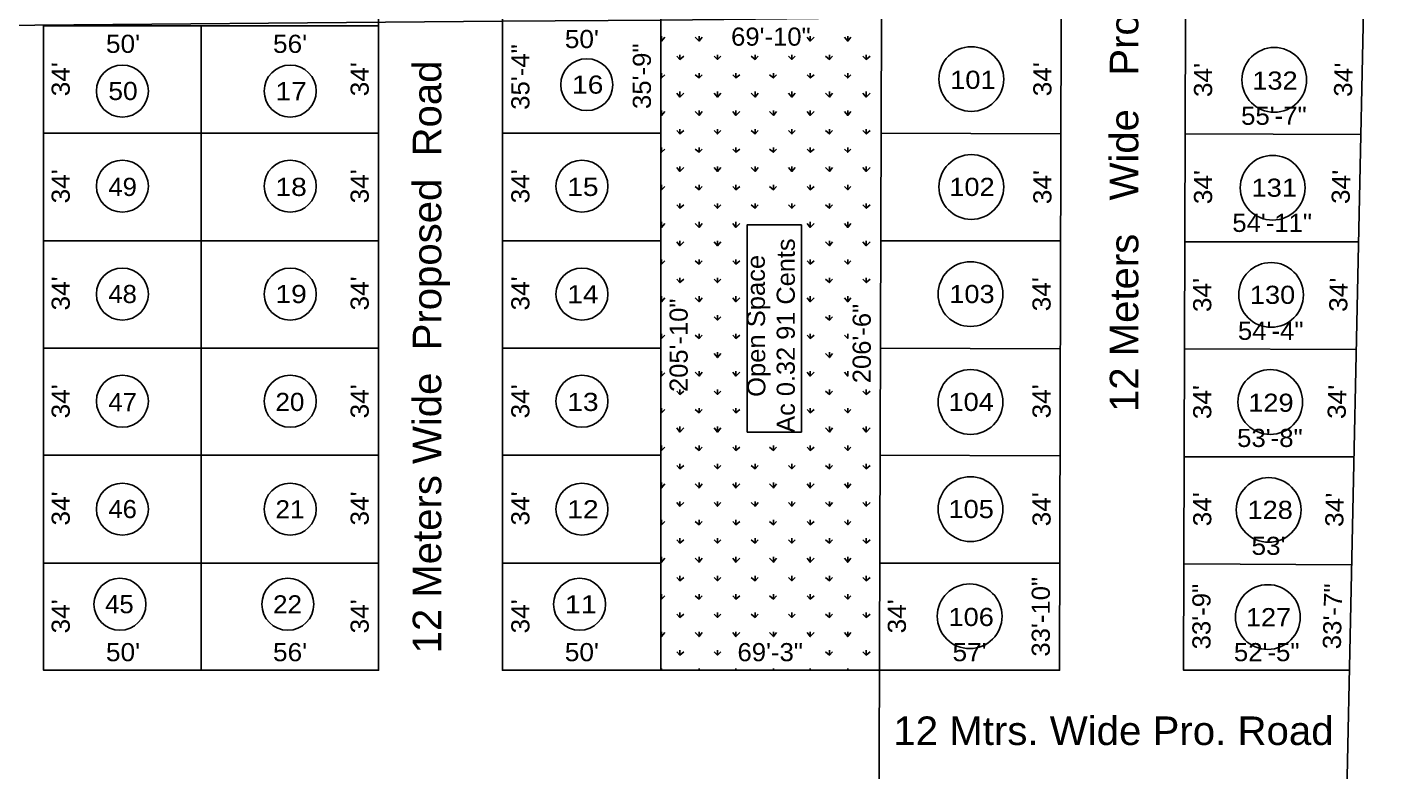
# Model space of a CAD drawing. Extents: x 23299 to 52876, y 1490 to 15920.
# Drawn here: x 34258 to 39400, y 9489 to 12323 of the extents above; entities that cross this region are included whole.
import ezdxf

# ---------------------------------------------------------------- set-up
doc = ezdxf.new("R2010")
doc.units = 0
doc.layers.add('PDF_GEOMERTRY', color=7, linetype='CONTINUOUS')
doc.layers.add('PDF_TEXT', color=7, linetype='CONTINUOUS')
doc.styles.add('PDF_ARIAL', font='')
doc.styles.get('PDF_ARIAL').set_extended_font_data('Arial')

msp = doc.modelspace()

# ---------------------------------------------------------------- linework, layer by layer
at = {"layer": 'PDF_GEOMERTRY', "color": 11}
msp.add_lwpolyline([(30521, 12582.5), (30447.9, 14680.4), (33249.1, 14695.6), (33261.3, 14765.6), (39399.6, 14832.6), (39159, 3506.1), (37484.4, 3466.5), (37511.8, 12357.2), (36671.4, 12348.1), (36068.6, 12345.1), (33989, 12326.8), (33989, 12616), (33845.9, 12616), (30521, 12582.5), (30530.1, 11955.3), (29653.2, 11931), (29653.2, 3901.9)], dxfattribs=at)
at = {"layer": 'PDF_GEOMERTRY'}
for points in [[(38203, 14820.5), (38190.8, 9872.7), (37502.7, 9872.7), (36068.6, 9872.7), (36068.6, 12345.1), (36068.6, 14796.1)], [(39293, 9872.7), (38662.7, 9872.7), (38677.9, 14826.5)], [(35596.6, 14790), (35596.6, 12339), (35596.6, 9872.7), (34320.9, 9872.7), (34320.9, 12326.8), (35596.6, 12326.8)], [(36068.6, 14436.8), (36671.4, 14436.8), (36671.4, 12348.1), (36671.4, 9872.7)], [(34920.7, 12326.8), (34920.7, 9872.7)], [(35596.6, 11918.8), (34320.9, 11918.8)], [(36671.4, 11918.8), (36068.6, 11918.8)], [(37508.8, 11918.8), (38196.9, 11915.7)], [(38668.8, 11915.7), (39338.7, 11912.7)], [(37000.3, 10780), (37000.3, 11568.6), (37207.3, 11568.6), (37207.3, 10780), (37000.3, 10780)], [(35596.6, 11507.7), (34320.9, 11507.7)], [(36671.4, 11507.7), (36068.6, 11507.7)], [(37508.8, 11507.7), (38193.8, 11507.7)], [(38668.8, 11504.7), (39329.5, 11504.7)], [(35596.6, 11099.7), (34320.9, 11099.7)], [(36671.4, 11099.7), (36068.6, 11099.7)], [(37505.7, 11099.7), (38193.8, 11096.7)], [(38665.8, 11096.7), (39320.4, 11093.7)], [(35596.6, 10691.7), (34320.9, 10691.7)], [(36671.4, 10691.7), (36068.6, 10691.7)], [(37505.7, 10691.7), (38190.8, 10688.7)], [(38665.8, 10685.7), (39311.3, 10685.7)], [(35596.6, 10280.7), (34320.9, 10280.7)], [(36671.4, 10280.7), (36068.6, 10280.7)], [(37505.7, 10280.7), (38190.8, 10280.7)], [(38665.8, 10277.7), (39302.1, 10274.6)]]:
    msp.add_lwpolyline(points, dxfattribs=at)
at = {"layer": 'PDF_GEOMERTRY', "color": 3}
for points in [[(36674.5, 12268.9), (36671.4, 12275)], [(36686.7, 12284.2), (36674.5, 12268.9), (36674.5, 12287.2)], [(36817.6, 12268.9), (36802.4, 12284.2)], [(36829.8, 12284.2), (36817.6, 12268.9), (36817.6, 12287.2)], [(36951.6, 12275), (36945.5, 12284.2)], [(37240.8, 12268.9), (37228.6, 12284.2)], [(37256, 12284.2), (37240.8, 12268.9), (37240.8, 12287.2)], [(37383.9, 12268.9), (37371.7, 12284.2)], [(37396.1, 12284.2), (37383.9, 12268.9), (37383.9, 12287.2)], [(36744.5, 12198.9), (36732.3, 12211.1)], [(36759.7, 12211.1), (36744.5, 12198.9), (36744.5, 12217.2)], [(36887.6, 12198.9), (36875.4, 12211.1)], [(36899.8, 12211.1), (36887.6, 12198.9), (36887.6, 12217.2)], [(37030.7, 12198.9), (37015.5, 12211.1)], [(37042.9, 12211.1), (37030.7, 12198.9), (37030.7, 12217.2)], [(37170.8, 12198.9), (37158.6, 12211.1)], [(37183, 12211.1), (37170.8, 12198.9), (37170.8, 12217.2)], [(37313.9, 12198.9), (37298.7, 12211.1)], [(37326.1, 12211.1), (37313.9, 12198.9), (37313.9, 12217.2)], [(37453.9, 12198.9), (37441.8, 12211.1)], [(37469.2, 12211.1), (37453.9, 12198.9), (37453.9, 12217.2)], [(36686.7, 12141.1), (36674.5, 12128.9), (36674.5, 12147.1)], [(36817.6, 12128.9), (36802.4, 12141.1)], [(36829.8, 12141.1), (36817.6, 12128.9), (36817.6, 12147.1)], [(36957.6, 12128.9), (36945.5, 12141.1)], [(36972.9, 12141.1), (36957.6, 12128.9), (36957.6, 12147.1)], [(37100.8, 12128.9), (37085.5, 12141.1)], [(37112.9, 12141.1), (37100.8, 12128.9), (37100.8, 12147.1)], [(37240.8, 12128.9), (37228.6, 12141.1)], [(37256, 12141.1), (37240.8, 12128.9), (37240.8, 12147.1)], [(37383.9, 12128.9), (37371.7, 12141.1)], [(37396.1, 12141.1), (37383.9, 12128.9), (37383.9, 12147.1)], [(36674.5, 12128.9), (36671.4, 12131.9)], [(36744.5, 12055.8), (36732.3, 12071)], [(36759.7, 12071), (36744.5, 12055.8), (36744.5, 12077.1)], [(36887.6, 12055.8), (36875.4, 12071)], [(36899.8, 12071), (36887.6, 12055.8), (36887.6, 12077.1)], [(37030.7, 12055.8), (37015.5, 12071)], [(37042.9, 12071), (37030.7, 12055.8), (37030.7, 12077.1)], [(37170.8, 12055.8), (37158.6, 12071)], [(37183, 12071), (37170.8, 12055.8), (37170.8, 12077.1)], [(37313.9, 12055.8), (37298.7, 12071)], [(37326.1, 12071), (37313.9, 12055.8), (37313.9, 12077.1)], [(37453.9, 12055.8), (37441.8, 12071)], [(37469.2, 12071), (37453.9, 12055.8), (37453.9, 12077.1)], [(36674.5, 11985.8), (36671.4, 11991.9)], [(36686.7, 12001), (36674.5, 11985.8), (36674.5, 12004)], [(36817.6, 11985.8), (36802.4, 12001)], [(36829.8, 12001), (36817.6, 11985.8), (36817.6, 12004)], [(36957.6, 11985.8), (36945.5, 12001)], [(36972.9, 12001), (36957.6, 11985.8), (36957.6, 12004)], [(37100.8, 11985.8), (37085.5, 12001)], [(37112.9, 12001), (37100.8, 11985.8), (37100.8, 12004)], [(37240.8, 11985.8), (37228.6, 12001)], [(37256, 12001), (37240.8, 11985.8), (37240.8, 12004)], [(37383.9, 11985.8), (37371.7, 12001)], [(37396.1, 12001), (37383.9, 11985.8), (37383.9, 12004)], [(36759.7, 11927.9), (36744.5, 11915.7), (36744.5, 11934)], [(36899.8, 11927.9), (36887.6, 11915.7), (36887.6, 11934)], [(37042.9, 11927.9), (37030.7, 11915.7), (37030.7, 11934)], [(37183, 11927.9), (37170.8, 11915.7), (37170.8, 11934)], [(37326.1, 11927.9), (37313.9, 11915.7), (37313.9, 11934)], [(37469.2, 11927.9), (37453.9, 11915.7), (37453.9, 11934)], [(36744.5, 11915.7), (36732.3, 11927.9)], [(36887.6, 11915.7), (36875.4, 11927.9)], [(37030.7, 11915.7), (37015.5, 11927.9)], [(37170.8, 11915.7), (37158.6, 11927.9)], [(37313.9, 11915.7), (37298.7, 11927.9)], [(37453.9, 11915.7), (37441.8, 11927.9)], [(36674.5, 11845.7), (36671.4, 11848.8)], [(36686.7, 11857.9), (36674.5, 11845.7), (36674.5, 11864)], [(36817.6, 11845.7), (36802.4, 11857.9)], [(36829.8, 11857.9), (36817.6, 11845.7), (36817.6, 11864)], [(36957.6, 11845.7), (36945.5, 11857.9)], [(36972.9, 11857.9), (36957.6, 11845.7), (36957.6, 11864)], [(37100.8, 11845.7), (37085.5, 11857.9)], [(37112.9, 11857.9), (37100.8, 11845.7), (37100.8, 11864)], [(37240.8, 11845.7), (37228.6, 11857.9)], [(37256, 11857.9), (37240.8, 11845.7), (37240.8, 11864)], [(37383.9, 11845.7), (37371.7, 11857.9)], [(37396.1, 11857.9), (37383.9, 11845.7), (37383.9, 11864)], [(36744.5, 11772.6), (36732.3, 11787.9)], [(36759.7, 11787.9), (36744.5, 11772.6), (36744.5, 11790.9)], [(36887.6, 11772.6), (36875.4, 11787.9)], [(36899.8, 11787.9), (36887.6, 11772.6), (36887.6, 11790.9)], [(37030.7, 11772.6), (37015.5, 11787.9)], [(37042.9, 11787.9), (37030.7, 11772.6), (37030.7, 11790.9)], [(37170.8, 11772.6), (37158.6, 11787.9)], [(37183, 11787.9), (37170.8, 11772.6), (37170.8, 11790.9)], [(37313.9, 11772.6), (37298.7, 11787.9)], [(37326.1, 11787.9), (37313.9, 11772.6), (37313.9, 11790.9)], [(37453.9, 11772.6), (37441.8, 11787.9)], [(37469.2, 11787.9), (37453.9, 11772.6), (37453.9, 11790.9)], [(36674.5, 11702.6), (36671.4, 11705.7)], [(36686.7, 11714.8), (36674.5, 11702.6), (36674.5, 11720.9)], [(36817.6, 11702.6), (36802.4, 11714.8)], [(36829.8, 11714.8), (36817.6, 11702.6), (36817.6, 11720.9)], [(36957.6, 11702.6), (36945.5, 11714.8)], [(36972.9, 11714.8), (36957.6, 11702.6), (36957.6, 11720.9)], [(37100.8, 11702.6), (37085.5, 11714.8)], [(37112.9, 11714.8), (37100.8, 11702.6), (37100.8, 11720.9)], [(37240.8, 11702.6), (37228.6, 11714.8)], [(37256, 11714.8), (37240.8, 11702.6), (37240.8, 11720.9)], [(37383.9, 11702.6), (37371.7, 11714.8)], [(37396.1, 11714.8), (37383.9, 11702.6), (37383.9, 11720.9)], [(36744.5, 11632.6), (36732.3, 11644.8)], [(36759.7, 11644.8), (36744.5, 11632.6), (36744.5, 11650.8)], [(36887.6, 11632.6), (36875.4, 11644.8)], [(36899.8, 11644.8), (36887.6, 11632.6), (36887.6, 11650.8)], [(37030.7, 11632.6), (37015.5, 11644.8)], [(37042.9, 11644.8), (37030.7, 11632.6), (37030.7, 11650.8)], [(37170.8, 11632.6), (37158.6, 11644.8)], [(37183, 11644.8), (37170.8, 11632.6), (37170.8, 11650.8)], [(37313.9, 11632.6), (37298.7, 11644.8)], [(37326.1, 11644.8), (37313.9, 11632.6), (37313.9, 11650.8)], [(37453.9, 11632.6), (37441.8, 11644.8)], [(37469.2, 11644.8), (37453.9, 11632.6), (37453.9, 11650.8)], [(36686.7, 11574.7), (36674.5, 11559.5), (36674.5, 11580.8)], [(36817.6, 11559.5), (36802.4, 11574.7)], [(36829.8, 11574.7), (36817.6, 11559.5), (36817.6, 11580.8)], [(36957.6, 11559.5), (36945.5, 11574.7)], [(36972.9, 11574.7), (36957.6, 11559.5), (36957.6, 11580.8)], [(37240.8, 11559.5), (37228.6, 11574.7)], [(37256, 11574.7), (37240.8, 11559.5), (37240.8, 11580.8)], [(37383.9, 11559.5), (37371.7, 11574.7)], [(37396.1, 11574.7), (37383.9, 11559.5), (37383.9, 11580.8)], [(36674.5, 11559.5), (36671.4, 11565.6)], [(36744.5, 11489.5), (36732.3, 11504.7)], [(36759.7, 11504.7), (36744.5, 11489.5), (36744.5, 11507.7)], [(36887.6, 11489.5), (36875.4, 11504.7)], [(36899.8, 11504.7), (36887.6, 11489.5), (36887.6, 11507.7)], [(37313.9, 11489.5), (37298.7, 11504.7)], [(37326.1, 11504.7), (37313.9, 11489.5), (37313.9, 11507.7)], [(37453.9, 11489.5), (37441.8, 11504.7)], [(37469.2, 11504.7), (37453.9, 11489.5), (37453.9, 11507.7)], [(36674.5, 11419.4), (36671.4, 11422.5)], [(36686.7, 11431.6), (36674.5, 11419.4), (36674.5, 11437.7)], [(36817.6, 11419.4), (36802.4, 11431.6)], [(36829.8, 11431.6), (36817.6, 11419.4), (36817.6, 11437.7)], [(36957.6, 11419.4), (36945.5, 11431.6)], [(36972.9, 11431.6), (36957.6, 11419.4), (36957.6, 11437.7)], [(37240.8, 11419.4), (37228.6, 11431.6)], [(37256, 11431.6), (37240.8, 11419.4), (37240.8, 11437.7)], [(37383.9, 11419.4), (37371.7, 11431.6)], [(37396.1, 11431.6), (37383.9, 11419.4), (37383.9, 11437.7)], [(36759.7, 11361.6), (36744.5, 11349.4), (36744.5, 11367.7)], [(36899.8, 11361.6), (36887.6, 11349.4), (36887.6, 11367.7)], [(37326.1, 11361.6), (37313.9, 11349.4), (37313.9, 11367.7)], [(37469.2, 11361.6), (37453.9, 11349.4), (37453.9, 11367.7)], [(36744.5, 11349.4), (36732.3, 11361.6)], [(36887.6, 11349.4), (36875.4, 11361.6)], [(37313.9, 11349.4), (37298.7, 11361.6)], [(37453.9, 11349.4), (37441.8, 11361.6)], [(36674.5, 11276.3), (36671.4, 11282.4)], [(36686.7, 11291.6), (36674.5, 11276.3), (36674.5, 11297.7)], [(36817.6, 11276.3), (36802.4, 11291.6)], [(36829.8, 11291.6), (36817.6, 11276.3), (36817.6, 11297.7)], [(36957.6, 11276.3), (36945.5, 11291.6)], [(36972.9, 11291.6), (36957.6, 11276.3), (36957.6, 11297.7)], [(37240.8, 11276.3), (37228.6, 11291.6)], [(37256, 11291.6), (37240.8, 11276.3), (37240.8, 11297.7)], [(37383.9, 11276.3), (37371.7, 11291.6)], [(37396.1, 11291.6), (37383.9, 11276.3), (37383.9, 11297.7)], [(36887.6, 11206.3), (36875.4, 11218.5)], [(36899.8, 11218.5), (36887.6, 11206.3), (36887.6, 11224.6)], [(37313.9, 11206.3), (37298.7, 11218.5)], [(37326.1, 11218.5), (37313.9, 11206.3), (37313.9, 11224.6)], [(36674.5, 11136.3), (36671.4, 11139.3)], [(36686.7, 11148.5), (36674.5, 11136.3), (36674.5, 11154.5)], [(36817.6, 11136.3), (36802.4, 11148.5)], [(36829.8, 11148.5), (36817.6, 11136.3), (36817.6, 11154.5)], [(36957.6, 11136.3), (36945.5, 11148.5)], [(36972.9, 11148.5), (36957.6, 11136.3), (36957.6, 11154.5)], [(37240.8, 11136.3), (37228.6, 11148.5)], [(37256, 11148.5), (37240.8, 11136.3), (37240.8, 11154.5)], [(37371.7, 11148.5), (37383.9, 11136.3), (37383.9, 11154.5)], [(37383.9, 11136.3), (37383.9, 11136.3)], [(36887.6, 11063.2), (36875.4, 11078.4)], [(36899.8, 11078.4), (36887.6, 11063.2), (36887.6, 11084.5)], [(37313.9, 11063.2), (37298.7, 11078.4)], [(37326.1, 11078.4), (37313.9, 11063.2), (37313.9, 11084.5)], [(36686.7, 11005.4), (36674.5, 10993.2), (36674.5, 11011.4)], [(36817.6, 10993.2), (36802.4, 11008.4)], [(36829.8, 11008.4), (36817.6, 10993.2), (36817.6, 11011.4)], [(36957.6, 10993.2), (36945.5, 11008.4)], [(36972.9, 11008.4), (36957.6, 10993.2), (36957.6, 11011.4)], [(37240.8, 10993.2), (37228.6, 11008.4)], [(37256, 11008.4), (37240.8, 10993.2), (37240.8, 11011.4)], [(37383.9, 10993.2), (37371.7, 11008.4)], [(37383.9, 10996.2), (37383.9, 10993.2), (37383.9, 11011.4)], [(36674.5, 10993.2), (36671.4, 10999.3)], [(36744.5, 10923.1), (36732.3, 10935.3)], [(36759.7, 10935.3), (36744.5, 10923.1), (36744.5, 10941.4)], [(36887.6, 10923.1), (36875.4, 10935.3)], [(36899.8, 10935.3), (36887.6, 10923.1), (36887.6, 10941.4)], [(37313.9, 10923.1), (37298.7, 10935.3)], [(37326.1, 10935.3), (37313.9, 10923.1), (37313.9, 10941.4)], [(37453.9, 10923.1), (37441.8, 10935.3)], [(37469.2, 10935.3), (37453.9, 10923.1), (37453.9, 10941.4)], [(36674.5, 10853.1), (36671.4, 10856.2)], [(36686.7, 10865.3), (36674.5, 10853.1), (36674.5, 10871.4)], [(36817.6, 10853.1), (36802.4, 10865.3)], [(36829.8, 10865.3), (36817.6, 10853.1), (36817.6, 10871.4)], [(36957.6, 10853.1), (36945.5, 10865.3)], [(36972.9, 10865.3), (36957.6, 10853.1), (36957.6, 10871.4)], [(37240.8, 10853.1), (37228.6, 10865.3)], [(37256, 10865.3), (37240.8, 10853.1), (37240.8, 10871.4)], [(37383.9, 10853.1), (37371.7, 10865.3)], [(37396.1, 10865.3), (37383.9, 10853.1), (37383.9, 10871.4)], [(36759.7, 10795.3), (36744.5, 10780), (36744.5, 10801.4)], [(36899.8, 10795.3), (36887.6, 10780), (36887.6, 10801.4)], [(37326.1, 10795.3), (37313.9, 10780), (37313.9, 10801.4)], [(37469.2, 10795.3), (37453.9, 10780), (37453.9, 10801.4)], [(36744.5, 10780), (36732.3, 10795.3)], [(36887.6, 10780), (36875.4, 10795.3)], [(37030.7, 10780), (37030.7, 10780)], [(37030.7, 10780), (37030.7, 10780)], [(37030.7, 10780), (37030.7, 10780)], [(37313.9, 10780), (37298.7, 10795.3)], [(37453.9, 10780), (37441.8, 10795.3)], [(36674.5, 10710), (36671.4, 10716.1)], [(36686.7, 10722.2), (36674.5, 10710), (36674.5, 10728.3)], [(36817.6, 10710), (36802.4, 10722.2)], [(36829.8, 10722.2), (36817.6, 10710), (36817.6, 10728.3)], [(36957.6, 10710), (36945.5, 10722.2)], [(36972.9, 10722.2), (36957.6, 10710), (36957.6, 10728.3)], [(37100.8, 10710), (37085.5, 10722.2)], [(37112.9, 10722.2), (37100.8, 10710), (37100.8, 10728.3)], [(37240.8, 10710), (37228.6, 10722.2)], [(37256, 10722.2), (37240.8, 10710), (37240.8, 10728.3)], [(37383.9, 10710), (37371.7, 10722.2)], [(37396.1, 10722.2), (37383.9, 10710), (37383.9, 10728.3)], [(36744.5, 10640), (36732.3, 10652.2)], [(36759.7, 10652.2), (36744.5, 10640), (36744.5, 10658.2)], [(36887.6, 10640), (36875.4, 10652.2)], [(36899.8, 10652.2), (36887.6, 10640), (36887.6, 10658.2)], [(37030.7, 10640), (37015.5, 10652.2)], [(37042.9, 10652.2), (37030.7, 10640), (37030.7, 10658.2)], [(37170.8, 10640), (37158.6, 10652.2)], [(37183, 10652.2), (37170.8, 10640), (37170.8, 10658.2)], [(37313.9, 10640), (37298.7, 10652.2)], [(37326.1, 10652.2), (37313.9, 10640), (37313.9, 10658.2)], [(37453.9, 10640), (37441.8, 10652.2)], [(37469.2, 10652.2), (37453.9, 10640), (37453.9, 10658.2)], [(36674.5, 10566.9), (36671.4, 10573)], [(36686.7, 10582.1), (36674.5, 10566.9), (36674.5, 10588.2)], [(36817.6, 10566.9), (36802.4, 10582.1)], [(36829.8, 10582.1), (36817.6, 10566.9), (36817.6, 10588.2)], [(36957.6, 10566.9), (36945.5, 10582.1)], [(36972.9, 10582.1), (36957.6, 10566.9), (36957.6, 10588.2)], [(37100.8, 10566.9), (37085.5, 10582.1)], [(37112.9, 10582.1), (37100.8, 10566.9), (37100.8, 10588.2)], [(37240.8, 10566.9), (37228.6, 10582.1)], [(37256, 10582.1), (37240.8, 10566.9), (37240.8, 10588.2)], [(37383.9, 10566.9), (37371.7, 10582.1)], [(37396.1, 10582.1), (37383.9, 10566.9), (37383.9, 10588.2)], [(36744.5, 10496.9), (36732.3, 10512.1)], [(36759.7, 10512.1), (36744.5, 10496.9), (36744.5, 10515.1)], [(36887.6, 10496.9), (36875.4, 10512.1)], [(36899.8, 10512.1), (36887.6, 10496.9), (36887.6, 10515.1)], [(37030.7, 10496.9), (37015.5, 10512.1)], [(37042.9, 10512.1), (37030.7, 10496.9), (37030.7, 10515.1)], [(37170.8, 10496.9), (37158.6, 10512.1)], [(37183, 10512.1), (37170.8, 10496.9), (37170.8, 10515.1)], [(37313.9, 10496.9), (37298.7, 10512.1)], [(37326.1, 10512.1), (37313.9, 10496.9), (37313.9, 10515.1)], [(37453.9, 10496.9), (37441.8, 10512.1)], [(37469.2, 10512.1), (37453.9, 10496.9), (37453.9, 10515.1)], [(36686.7, 10439), (36674.5, 10426.8), (36674.5, 10445.1)], [(36817.6, 10426.8), (36802.4, 10439)], [(36829.8, 10439), (36817.6, 10426.8), (36817.6, 10445.1)], [(36957.6, 10426.8), (36945.5, 10439)], [(36972.9, 10439), (36957.6, 10426.8), (36957.6, 10445.1)], [(37100.8, 10426.8), (37085.5, 10439)], [(37112.9, 10439), (37100.8, 10426.8), (37100.8, 10445.1)], [(37240.8, 10426.8), (37228.6, 10439)], [(37256, 10439), (37240.8, 10426.8), (37240.8, 10445.1)], [(37383.9, 10426.8), (37371.7, 10439)], [(37396.1, 10439), (37383.9, 10426.8), (37383.9, 10445.1)], [(36674.5, 10426.8), (36671.4, 10429.9)], [(36744.5, 10356.8), (36732.3, 10369)], [(36759.7, 10369), (36744.5, 10356.8), (36744.5, 10375.1)], [(36887.6, 10356.8), (36875.4, 10369)], [(36899.8, 10369), (36887.6, 10356.8), (36887.6, 10375.1)], [(37030.7, 10356.8), (37015.5, 10369)], [(37042.9, 10369), (37030.7, 10356.8), (37030.7, 10375.1)], [(37170.8, 10356.8), (37158.6, 10369)], [(37183, 10369), (37170.8, 10356.8), (37170.8, 10375.1)], [(37313.9, 10356.8), (37298.7, 10369)], [(37326.1, 10369), (37313.9, 10356.8), (37313.9, 10375.1)], [(37453.9, 10356.8), (37441.8, 10369)], [(37469.2, 10369), (37453.9, 10356.8), (37453.9, 10375.1)], [(36674.5, 10283.7), (36671.4, 10289.8)], [(36686.7, 10299), (36674.5, 10283.7), (36674.5, 10305.1)], [(36817.6, 10283.7), (36802.4, 10299)], [(36829.8, 10299), (36817.6, 10283.7), (36817.6, 10305.1)], [(36957.6, 10283.7), (36945.5, 10299)], [(36972.9, 10299), (36957.6, 10283.7), (36957.6, 10305.1)], [(37100.8, 10283.7), (37085.5, 10299)], [(37112.9, 10299), (37100.8, 10283.7), (37100.8, 10305.1)], [(37240.8, 10283.7), (37228.6, 10299)], [(37256, 10299), (37240.8, 10283.7), (37240.8, 10305.1)], [(37383.9, 10283.7), (37371.7, 10299)], [(37396.1, 10299), (37383.9, 10283.7), (37383.9, 10305.1)], [(36744.5, 10213.7), (36732.3, 10225.9)], [(36759.7, 10225.9), (36744.5, 10213.7), (36744.5, 10232)], [(36887.6, 10213.7), (36875.4, 10225.9)], [(36899.8, 10225.9), (36887.6, 10213.7), (36887.6, 10232)], [(37030.7, 10213.7), (37015.5, 10225.9)], [(37042.9, 10225.9), (37030.7, 10213.7), (37030.7, 10232)], [(37170.8, 10213.7), (37158.6, 10225.9)], [(37183, 10225.9), (37170.8, 10213.7), (37170.8, 10232)], [(37313.9, 10213.7), (37298.7, 10225.9)], [(37326.1, 10225.9), (37313.9, 10213.7), (37313.9, 10232)], [(37453.9, 10213.7), (37441.8, 10225.9)], [(37469.2, 10225.9), (37453.9, 10213.7), (37453.9, 10232)], [(36674.5, 10143.7), (36671.4, 10146.7)], [(36686.7, 10155.9), (36674.5, 10143.7), (36674.5, 10162)], [(36817.6, 10143.7), (36802.4, 10155.9)], [(36829.8, 10155.9), (36817.6, 10143.7), (36817.6, 10162)], [(36957.6, 10143.7), (36945.5, 10155.9)], [(36972.9, 10155.9), (36957.6, 10143.7), (36957.6, 10162)], [(37100.8, 10143.7), (37085.5, 10155.9)], [(37112.9, 10155.9), (37100.8, 10143.7), (37100.8, 10162)], [(37240.8, 10143.7), (37228.6, 10155.9)], [(37256, 10155.9), (37240.8, 10143.7), (37240.8, 10162)], [(37383.9, 10143.7), (37371.7, 10155.9)], [(37396.1, 10155.9), (37383.9, 10143.7), (37383.9, 10162)], [(36744.5, 10073.7), (36732.3, 10085.8)], [(36759.7, 10085.8), (36744.5, 10073.7), (36744.5, 10091.9)], [(36887.6, 10073.7), (36875.4, 10085.8)], [(36899.8, 10085.8), (36887.6, 10073.7), (36887.6, 10091.9)], [(37030.7, 10073.7), (37015.5, 10085.8)], [(37042.9, 10085.8), (37030.7, 10073.7), (37030.7, 10091.9)], [(37170.8, 10073.7), (37158.6, 10085.8)], [(37183, 10085.8), (37170.8, 10073.7), (37170.8, 10091.9)], [(37313.9, 10073.7), (37298.7, 10085.8)], [(37326.1, 10085.8), (37313.9, 10073.7), (37313.9, 10091.9)], [(37453.9, 10073.7), (37441.8, 10085.8)], [(37469.2, 10085.8), (37453.9, 10073.7), (37453.9, 10091.9)], [(36674.5, 10000.6), (36671.4, 10006.7)], [(36686.7, 10015.8), (36674.5, 10000.6), (36674.5, 10018.8)], [(36817.6, 10000.6), (36802.4, 10015.8)], [(36829.8, 10015.8), (36817.6, 10000.6), (36817.6, 10018.8)], [(36957.6, 10000.6), (36945.5, 10015.8)], [(36972.9, 10015.8), (36957.6, 10000.6), (36957.6, 10018.8)], [(37100.8, 10000.6), (37085.5, 10015.8)], [(37112.9, 10015.8), (37100.8, 10000.6), (37100.8, 10018.8)], [(37240.8, 10000.6), (37228.6, 10015.8)], [(37256, 10015.8), (37240.8, 10000.6), (37240.8, 10018.8)], [(37383.9, 10000.6), (37371.7, 10015.8)], [(37396.1, 10015.8), (37383.9, 10000.6), (37383.9, 10018.8)], [(36744.5, 9930.5), (36732.3, 9942.7)], [(36759.7, 9942.7), (36744.5, 9930.5), (36744.5, 9948.8)], [(36887.6, 9930.5), (36875.4, 9942.7)], [(36899.8, 9942.7), (36887.6, 9930.5), (36887.6, 9948.8)], [(37313.9, 9930.5), (37298.7, 9942.7)], [(37326.1, 9942.7), (37313.9, 9930.5), (37313.9, 9948.8)], [(37453.9, 9930.5), (37441.8, 9942.7)], [(37469.2, 9942.7), (37453.9, 9930.5), (37453.9, 9948.8)], [(36674.5, 9872.7), (36674.5, 9878.8)], [(36686.7, 9872.7), (36686.7, 9872.7)], [(36805.4, 9872.7), (36802.4, 9872.7)], [(36817.6, 9872.7), (36817.6, 9878.8)], [(36829.8, 9872.7), (36829.8, 9872.7)], [(36945.5, 9872.7), (36945.5, 9872.7)], [(36957.6, 9872.7), (36957.6, 9878.8)], [(36969.8, 9872.7), (36972.9, 9872.7)], [(37088.6, 9872.7), (37085.5, 9872.7)], [(37100.8, 9872.7), (37100.8, 9878.8)], [(37112.9, 9872.7), (37112.9, 9872.7)], [(37228.6, 9872.7), (37228.6, 9872.7)], [(37240.8, 9872.7), (37240.8, 9878.8)], [(37253, 9872.7), (37256, 9872.7)], [(37371.7, 9872.7), (37371.7, 9872.7)], [(37383.9, 9872.7), (37383.9, 9878.8)], [(37396.1, 9872.7), (37396.1, 9872.7)]]:
    msp.add_lwpolyline(points, dxfattribs=at)
at = {"layer": 'PDF_GEOMERTRY'}
for centre, radius in [((37854.3, 12124.3), 123.3), ((39008.3, 12121.3), 123.3), ((36389.8, 12103), 99), ((34620.8, 12078.6), 99), ((35260.2, 12078.6), 99), ((37854.3, 11713.3), 123.3), ((39002.2, 11710.2), 123.3), ((34620.8, 11716.3), 99), ((35260.2, 11716.3), 99), ((36371.5, 11716.3), 99), ((37851.3, 11305.3), 123.3), ((38996.1, 11302.2), 123.3), ((34620.8, 11305.3), 99), ((35260.2, 11305.3), 99), ((36371.5, 11305.3), 99), ((37851.3, 10894.2), 123.3), ((38993.1, 10894.2), 123.3), ((34620.8, 10897.3), 99), ((35260.2, 10897.3), 99), ((36371.5, 10897.3), 99), ((37851.3, 10486.2), 123.3), ((38987, 10483.2), 123.3), ((34620.8, 10486.2), 99), ((35260.2, 10486.2), 99), ((36371.5, 10486.2), 99), ((34611.7, 10123.9), 99), ((35251.1, 10123.9), 99), ((36362.4, 10123.9), 99), ((37848.2, 10078.2), 123.3), ((38983.9, 10075.2), 123.3)]:
    msp.add_circle(centre, radius, dxfattribs=at)

# ---------------------------------------------------------------- texts
at = {"layer": 'PDF_TEXT', "attachment_point": 7, "style": 'PDF_ARIAL'}
for s, insert, char_height, rotation in [('\\W1.006908;12 Meters   Wide   Proposed   Road', (38523.2, 10856.2), 108.548, 90), ('\\W1.016925;35\'-4"', (36172.2, 12007.1), 69.075, 90), ('\\W1.016925;35\'-9"', (36635, 12010.1), 69.075, 90), ("\\W1.034329;34'", (34421.5, 12058.8), 69.075, 90), ("\\W1.034329;34'", (35560.2, 12058.8), 69.075, 90), ('\\W1.007387;12 Meters Wide  Proposed  Road', (35868.2, 9936.6), 108.548, 90), ("\\W1.034329;34'", (38160.5, 12058.8), 69.075, 90), ("\\W1.034329;34'", (38772.5, 12055.8), 69.075, 90), ("\\W1.034329;34'", (39305.3, 12055.8), 69.075, 88.6047), ("\\W1.034329;34'", (34421.5, 11650.8), 69.075, 90), ("\\W1.034329;34'", (35560.2, 11650.8), 69.075, 90), ("\\W1.034329;34'", (36172.2, 11650.8), 69.075, 90), ("\\W1.034329;34'", (38160.5, 11647.8), 69.075, 90), ("\\W1.034329;34'", (38772.5, 11647.8), 69.075, 90), ("\\W1.034329;34'", (39296.2, 11647.8), 69.075, 88.638), ('\\W0.999949;Ac 0.32 91 Cents', (37183.1, 10777.2), 69.073, 90), ('\\W1.008761;Open Space', (37090.9, 10914), 69.073, 90.2693), ("\\W1.034329;34'", (34421.5, 11242.8), 69.075, 90), ("\\W1.034329;34'", (35560.2, 11242.8), 69.075, 90), ("\\W1.034329;34'", (36172.2, 11242.8), 69.075, 90), ("\\W1.034329;34'", (38157.4, 11239.8), 69.075, 90), ("\\W1.034329;34'", (38769.4, 11236.8), 69.075, 90), ("\\W1.034329;34'", (39287, 11236.8), 69.075, 88.6047), ('\\W1.007984;205\'-10"', (36775.1, 10932.3), 69.075, 90), ('\\W1.009501;206\'-6"', (37472.4, 10965.8), 69.075, 90), ("\\W1.034329;34'", (34421.5, 10831.8), 69.075, 90), ("\\W1.034329;34'", (35560.2, 10831.8), 69.075, 90), ("\\W1.034329;34'", (36172.2, 10831.8), 69.075, 90), ("\\W1.034329;34'", (38157.4, 10831.8), 69.075, 90), ("\\W1.034329;34'", (38769.4, 10828.8), 69.075, 90), ("\\W1.034329;34'", (39281, 10828.8), 69.075, 88.6047), ("\\W1.034329;34'", (34421.5, 10423.8), 69.075, 90), ("\\W1.034329;34'", (35560.2, 10423.8), 69.075, 90), ("\\W1.034329;34'", (36172.2, 10423.8), 69.075, 90), ("\\W1.034329;34'", (38157.4, 10420.8), 69.075, 90), ("\\W1.034329;34'", (38769.4, 10420.8), 69.075, 90), ("\\W1.034329;34'", (39271.8, 10417.7), 69.075, 88.6047), ('\\W1.013752;33\'-10"', (38154.4, 9924.5), 69.075, 90), ('\\W1.016925;33\'-9"', (38766.4, 9951.9), 69.075, 90), ('\\W1.016925;33\'-7"', (39262.7, 9951.9), 69.075, 88.5881), ("\\W1.034329;34'", (34421.5, 10012.8), 69.075, 90), ("\\W1.034329;34'", (35560.2, 10012.8), 69.075, 90), ("\\W1.034329;34'", (36172.2, 10012.8), 69.075, 90), ("\\W1.034329;34'", (37606.3, 10012.8), 69.075, 90)]:
    msp.add_mtext(s, dxfattribs=dict(at, insert=insert, char_height=char_height, rotation=rotation))
for s, insert, char_height in [("\\W1.033913;50'", (34558.4, 12223.1), 69.075), ("\\W1.033913;56'", (35194.7, 12223.1), 69.075), ("\\W1.033913;50'", (36306.1, 12241.4), 69.075), ('\\W1.012276;69\'-10"', (36939.4, 12250.5), 69.075), ('\\W1.113558;16', (36333.5, 12067.8), 69.075), ('\\W1.078913;101', (37773.6, 12086.1), 69.075), ('\\W1.072060;132', (38924.6, 12083.1), 69.075), ('\\W1.040424;50', (34567.5, 12043.5), 69.075), ('\\W1.113501;17', (35203.9, 12043.6), 69.075), ('\\W1.016723;55\'-7"', (38881.9, 11949.1), 69.075), ('\\W1.011882;49', (34567.5, 11678.1), 69.075), ('\\W1.113327;18', (35203.9, 11678.1), 69.075), ('\\W1.112868;15', (36315.2, 11678.1), 69.075), ('\\W1.072060;102', (37770.6, 11678.1), 69.075), ('\\W1.078913;131', (38921.5, 11675.1), 69.075), ('\\W1.013588;54\'-11"', (38848.5, 11541.1), 69.075), ('\\W1.011882;48', (34567.5, 11270.1), 69.075), ('\\W1.113327;19', (35203.9, 11270.1), 69.075), ('\\W1.113849;14', (36315.2, 11270.2), 69.075), ('\\W1.071711;103', (37770.6, 11270.1), 69.075), ('\\W1.071827;130', (38915.4, 11267.1), 69.075), ('\\W1.016723;54\'-4"', (38869.8, 11130), 69.075), ('\\W1.011898;47', (34567.5, 10859.2), 69.075), ('\\W1.028155;20', (35203.9, 10859.1), 69.075), ('\\W1.113501;13', (36315.2, 10859.1), 69.075), ('\\W1.071850;104', (37767.6, 10859.1), 69.075), ('\\W1.071642;129', (38909.3, 10856), 69.075), ('\\W1.016723;53\'-8"', (38866.7, 10722), 69.075), ('\\W1.011904;46', (34567.5, 10451.1), 69.075), ('\\W1.032404;21', (35203.9, 10451.2), 69.075), ('\\W1.114375;12', (36315.2, 10451.2), 69.075), ('\\W1.071458;105', (37767.6, 10451.1), 69.075), ('\\W1.071642;128', (38906.3, 10448), 69.075), ("\\W1.033913;53'", (38921.5, 10311), 69.075), ('\\W1.011838;45', (34555.3, 10088.7), 69.075), ('\\W1.028288;22', (35194.7, 10088.9), 69.075), ('\\W1.132631;11', (36306.1, 10088.9), 69.075), ('\\W1.071734;106', (37767.6, 10040), 69.075), ('\\W1.071711;127', (38900.2, 10040.2), 69.075), ("\\W1.033913;50'", (34558.4, 9906), 69.075), ("\\W1.033913;56'", (35194.7, 9906), 69.075), ("\\W1.033913;50'", (36306.1, 9906), 69.075), ('\\W1.015110;69\'-3"', (36963.7, 9906), 69.075), ("\\W1.033913;57'", (37782.8, 9906), 69.075), ('\\W1.016723;52\'-5"', (38854.5, 9906), 69.075), ('\\W1.010105;12 Mtrs. Wide Pro. Road', (37557.5, 9586.3), 108.548)]:
    msp.add_mtext(s, dxfattribs=dict(at, insert=insert, char_height=char_height))

doc.saveas('drawing.dxf')
